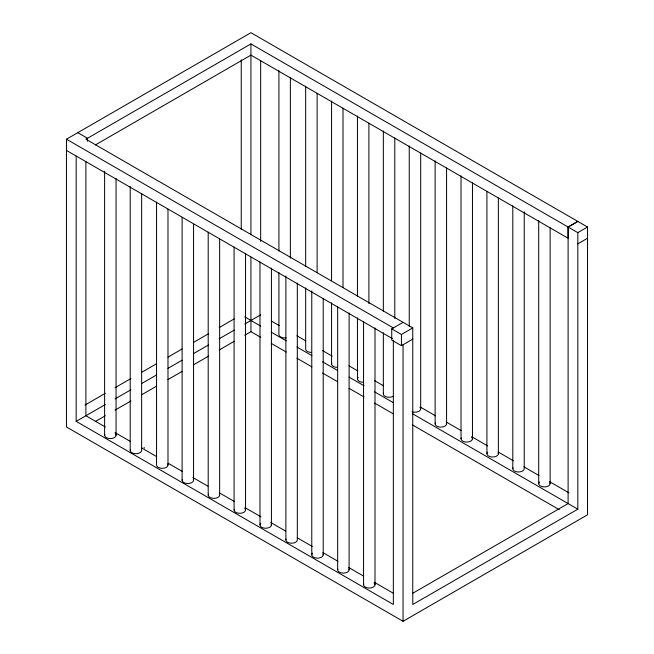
<?xml version="1.0" encoding="UTF-8"?>
<svg xmlns="http://www.w3.org/2000/svg" width="654" height="654" viewBox="0 0 654 654"><rect width="100%" height="100%" fill="white"/><g stroke="black" fill="none" stroke-linecap="round" stroke-linejoin="round"><path stroke-width="0.98" d="M66.463 139.204L250.94 32.7L587.537 227.028L587.537 514.796L403.06 621.3L66.463 426.972L66.463 139.204L393.381 327.948M250.94 43.908L85.887 139.204L412.764 327.932L412.764 604.484L577.825 509.188L577.825 232.636L250.94 43.908L250.94 234.737M95.451 144.894L250.94 55.124L568.105 238.236L568.105 227.028L577.817 221.42M85.004 405.055L105.302 393.332M115.014 387.732L130.898 378.56M141.493 372.445L156.494 363.779M167.972 357.158L182.098 348.999M193.568 342.377L208.577 333.712M219.164 327.597L234.173 318.931M76.175 156.028L76.175 421.364L105.302 404.548M115.014 398.94L130.898 389.768M141.493 383.653L156.494 374.987M167.972 368.365L182.098 360.215M193.568 353.585L208.577 344.92M219.164 338.805L234.173 330.147M244.768 324.032L260.652 314.86M95.59 421.364L105.302 415.756M115.014 410.156L130.898 400.984M141.493 394.861L156.494 386.203M167.972 379.573L182.098 371.423M193.568 364.801L208.577 356.136M219.164 350.021L234.173 341.355M244.768 335.24L250.94 331.676L260.66 337.284M412.764 339.14L401.442 345.68L391.73 340.08L391.73 328.864L403.085 322.34M577.825 221.428L568.113 227.028L568.113 503.58L412.764 593.268M391.73 328.864L401.442 334.472L412.764 327.932M577.825 232.636L587.537 227.028M577.825 243.844L587.537 238.244M77.793 132.664L87.505 138.272L87.505 141.329M66.463 150.42L392.465 338.633M271.255 320.975L279.209 325.569M296.875 335.772L305.712 340.873M322.496 350.56L332.216 356.177M348.999 365.864L357.836 370.965M374.619 380.653L383.457 385.754M420.563 407.18L435.58 415.854M446.183 421.977L461.209 430.643M471.804 436.766L487.712 445.946M498.315 452.069L513.333 460.743M523.936 466.858L538.953 475.532M549.556 481.655L568.988 492.871M244.768 316.896L260.66 326.076M271.263 332.191L286.28 340.865M296.883 346.988L311.901 355.662M322.504 361.776L337.521 370.45M349.007 377.08L364.033 385.754M374.636 391.877L393.185 402.586M412.625 413.81L577.825 509.188M271.263 343.407L286.28 352.073M296.883 358.196L311.901 366.869M322.504 372.993L337.521 381.658M349.007 388.296L364.033 396.962M374.636 403.085L393.185 413.794M412.625 425.018L559.284 509.695M105.335 426.988L85.887 415.756L85.887 161.644M115.063 432.605L130.097 441.286M141.599 447.925L156.633 456.606M168.127 463.245L182.278 471.411M192.889 477.534L207.923 486.216M219.417 492.854L234.451 501.536M245.062 507.659L260.979 516.848M270.707 522.464L285.741 531.146M297.235 537.784L312.269 546.466M322.88 552.589L337.914 561.271M348.533 567.394L363.567 576.076M374.178 582.199L393.626 593.431M76.175 421.364L393.348 604.484L393.348 340.162M144.035 447.467L144.534 448.154M550.137 227.805L550.137 483.633M538.7 220.668L538.7 483.633M524.246 211.839L524.246 468.681A5.723 3.303 0 0 1 517.78 471.959A5.723 3.303 0 0 1 512.998 467.823M512.801 205.724L512.801 468.681M498.356 197.909L498.356 453.729M486.911 191.794L486.911 453.729M472.466 182.957L472.466 438.785M461.021 175.82L461.021 438.785M446.576 168.013L446.576 423.833M435.131 160.876L435.131 423.833M420.677 153.061L420.677 408.889M409.24 145.924L409.24 326.33M403.06 344.748L403.06 621.3M401.442 334.472L401.442 345.68M394.787 138.108L394.787 318.514M383.342 130.98L383.342 311.378M383.342 332.788L383.342 393.937M374.995 327.907L374.995 584.75M368.897 123.165L368.897 303.57M363.55 321.784L363.55 584.75M357.452 116.028L357.452 296.434M357.452 317.836L357.452 378.993M349.105 312.955L349.105 569.798M343.007 108.212L343.007 287.596M337.66 306.84L337.66 569.798M331.562 101.084L331.562 280.468M331.562 302.884L331.562 364.041M323.207 299.025L323.207 554.854M317.116 93.269L317.116 272.653M311.77 290.875L311.77 554.854M305.671 86.132L305.671 266.538M305.671 287.94L305.671 349.097A5.723 3.303 0 0 0 311.394 352.4M297.317 283.059L297.317 539.902A5.723 3.303 0 0 1 290.85 543.18A5.723 3.303 0 0 1 286.068 539.051M290.36 77.793L290.36 258.199M285.872 275.923L285.872 539.902M278.915 70.665L278.915 251.062M278.915 272.473L278.915 334.644A5.723 3.303 0 0 0 286.117 337.832M271.426 268.107L271.426 524.958M260.652 60.74L260.652 241.375M259.981 261.992L259.981 524.958M250.94 257.186L250.94 331.676M245.536 253.163L245.536 510.006M241.236 59.727L241.236 229.129M234.091 247.048L234.091 510.006M219.646 239.233L219.646 495.062M208.201 232.096L208.201 495.062M193.559 224.396L193.559 480.224M182.114 217.259L182.114 480.224M167.988 209.198L167.988 465.027M156.543 202.061L156.543 465.027A5.723 3.303 0 0 0 163.018 468.297A5.723 3.303 0 0 0 167.792 464.168M141.648 193.551L141.648 450.402A5.723 3.303 0 0 1 135.182 453.672A5.723 3.303 0 0 1 130.399 449.543M130.203 186.415L130.203 450.402M116.06 178.428L116.06 435.278M104.615 171.291L104.615 435.278M549.94 482.775A5.723 3.303 0 0 1 543.67 486.903A5.723 3.303 0 0 1 539.46 481.982M498.16 452.879A5.723 3.303 0 0 1 491.89 457.007A5.723 3.303 0 0 1 487.68 452.077M471.697 437.134A5.723 3.303 0 0 1 467.487 442.055A5.723 3.303 0 0 1 461.217 437.927M446.38 422.983A5.723 3.303 0 0 1 440.853 427.136A5.723 3.303 0 0 1 435.327 422.983M419.917 407.238A5.723 3.303 0 0 1 419.001 411.219A5.723 3.303 0 0 1 412.102 411.75M393.111 396.275A5.723 3.303 0 0 1 386.203 396.798A5.723 3.303 0 0 1 383.538 393.087M363.174 382.296A5.723 3.303 0 0 1 358.22 377.342M337.284 367.344A5.723 3.303 0 0 1 331.758 363.183M219.45 494.203A5.723 3.303 0 0 1 213.923 498.364A5.723 3.303 0 0 1 208.397 494.203M244.768 508.354A5.723 3.303 0 0 1 240.558 513.284A5.723 3.303 0 0 1 234.287 509.155M271.23 524.099A5.723 3.303 0 0 1 264.96 528.228A5.723 3.303 0 0 1 260.75 523.306M323.011 553.995A5.723 3.303 0 0 1 316.74 558.124A5.723 3.303 0 0 1 312.53 553.202M348.909 568.947A5.723 3.303 0 0 1 343.383 573.1A5.723 3.303 0 0 1 337.856 568.947M374.227 583.098A5.723 3.303 0 0 1 370.017 588.028A5.723 3.303 0 0 1 363.747 583.891M115.292 433.627A5.723 3.303 0 0 1 111.082 438.548A5.723 3.303 0 0 1 104.812 434.419M193.363 479.366A5.723 3.303 0 0 1 187.837 483.527A5.723 3.303 0 0 1 182.311 479.366"/></g></svg>
